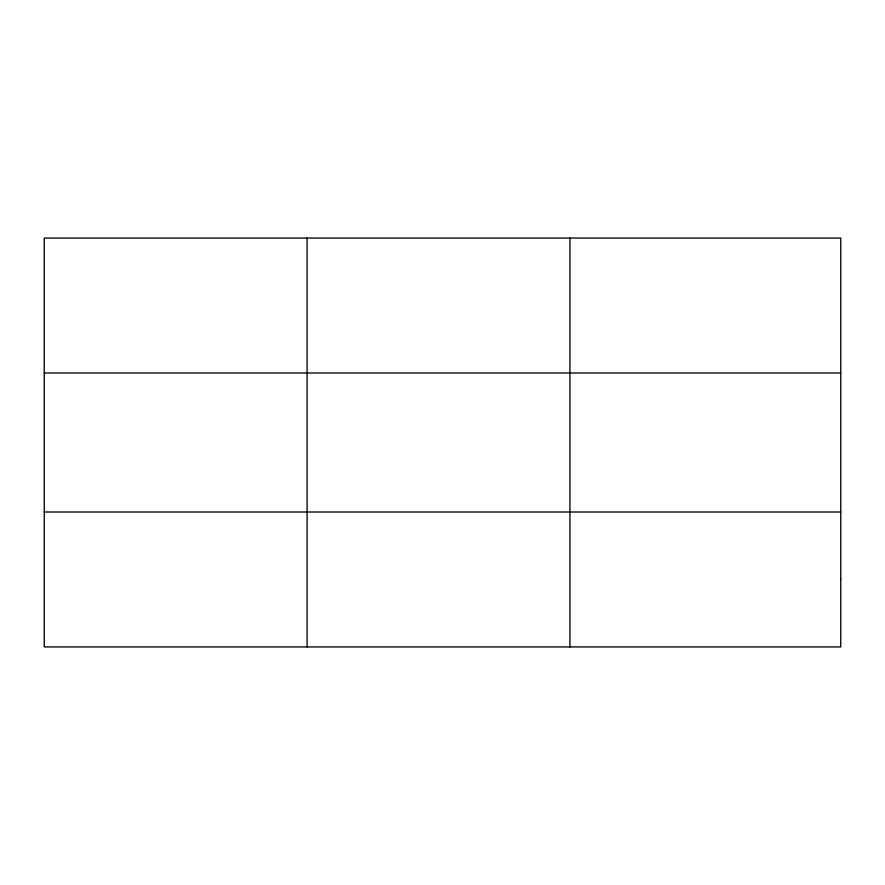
<?xml version="1.0" encoding="UTF-8"?>
<svg xmlns="http://www.w3.org/2000/svg" width="885" height="885" viewBox="0 0 885 885"><rect width="100%" height="100%" fill="white"/><g stroke="black" fill="none" stroke-linecap="round" stroke-linejoin="round"><path stroke-width="1.33" d="M307.095 238.065L307.095 646.935M569.94 238.065L569.94 646.935M44.25 372.994L840.75 372.994M44.25 512.006L840.75 512.006M840.75 579.476L840.75 646.935L44.25 646.935L44.25 238.065L840.75 238.065L840.75 579.476"/></g></svg>
